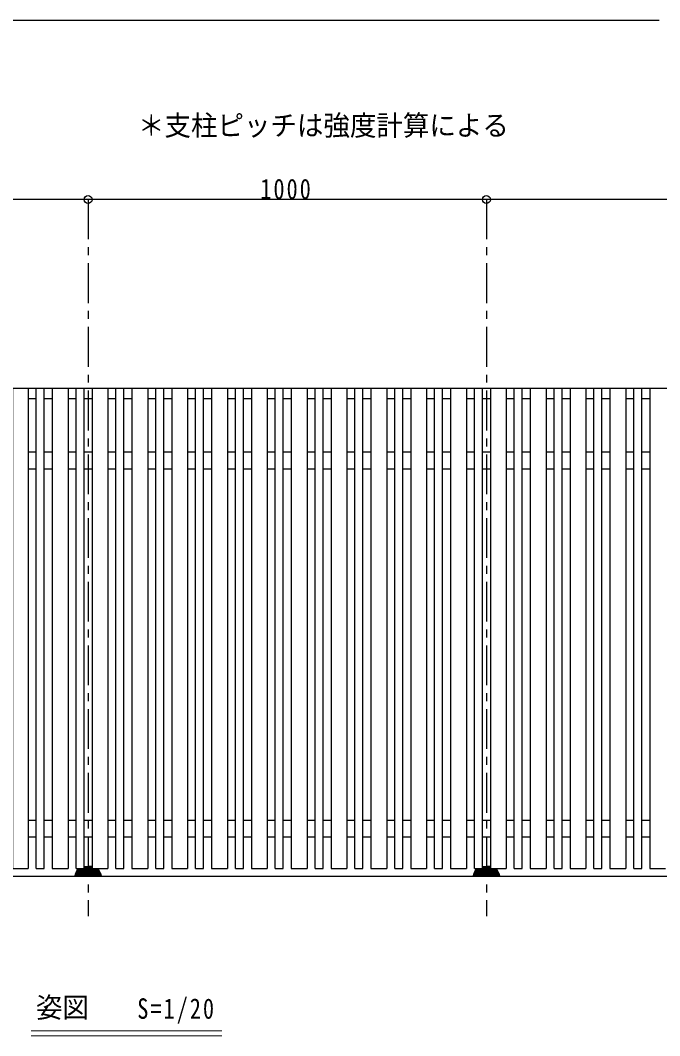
# Model space of a CAD drawing. Units: millimetres at full size, sheet at 1:5, with parts at other scales. Extents: x -1050 to 1050, y -742 to 742.
# Drawn here: x 302 to 704, y 45 to 682 of the extents above; entities that cross this region are included whole.
import ezdxf
from ezdxf.enums import TextEntityAlignment as Align

# ---------------------------------------------------------------- set-up
doc = ezdxf.new("R2010")
doc.units = ezdxf.units.MM
doc.header["$LTSCALE"] = 5
doc.linetypes.add('CHAIN1', pattern=[8, 5, -1, 1, -1])
doc.layers.add('0-9_文字', color=3, linetype='Continuous', lineweight=20)
doc.layers.add('1-5_図枠1_1', color=7, linetype='Continuous')
doc.layers.add('1-6_姿図', color=7, linetype='Continuous')
doc.styles.add('ＭＳ ゴシック', font='')
doc.styles.get('ＭＳ ゴシック').set_extended_font_data('MS Gothic')

# ---------------------------------------------------------------- blocks, each defined once
blk = doc.blocks.new('dimension_origin')
at = {"color": 0, "linetype": 'Continuous', "lineweight": -2}
blk.add_circle((0, 0), 1.25, dxfattribs=at)

msp = doc.modelspace()

# ---------------------------------------------------------------- linework, layer by layer
at = {"layer": '0-9_文字'}
for p, q in [((429.008, 48), (309.255, 48)), ((429.008, 45), (309.255, 45))]:
    msp.add_line(p, q, dxfattribs=at)
at = {"layer": '1-5_図枠1_1'}
msp.add_line((-990, 682.5), (703.535, 682.5), dxfattribs=at)
at = {"layer": '1-6_姿図'}
for p, q in [((345, 570), (95, 570)), ((595, 570), (345, 570)), ((845, 570), (595, 570)), ((872.5, 451.25), (-90, 451.25)), ((307.5, 451.25), (307.5, 150)), ((312.5, 150), (312.5, 451.25)), ((332.5, 451.25), (332.5, 150)), ((337.5, 150), (337.5, 451.25)), ((357.5, 451.25), (357.5, 150)), ((362.5, 150), (362.5, 451.25)), ((382.5, 451.25), (382.5, 150)), ((387.5, 150), (387.5, 451.25)), ((407.5, 451.25), (407.5, 150)), ((412.5, 150), (412.5, 451.25)), ((432.5, 451.25), (432.5, 150)), ((437.5, 150), (437.5, 451.25)), ((457.5, 451.25), (457.5, 150)), ((462.5, 150), (462.5, 451.25)), ((482.5, 451.25), (482.5, 150)), ((487.5, 150), (487.5, 451.25)), ((507.5, 451.25), (507.5, 150)), ((512.5, 150), (512.5, 451.25)), ((532.5, 451.25), (532.5, 150)), ((537.5, 150), (537.5, 451.25)), ((557.5, 451.25), (557.5, 150)), ((562.5, 150), (562.5, 451.25)), ((582.5, 451.25), (582.5, 150)), ((587.5, 150), (587.5, 451.25)), ((607.5, 451.25), (607.5, 150)), ((612.5, 150), (612.5, 451.25)), ((632.5, 451.25), (632.5, 150)), ((637.5, 150), (637.5, 451.25)), ((657.5, 451.25), (657.5, 150)), ((662.5, 150), (662.5, 451.25)), ((682.5, 451.25), (682.5, 150)), ((687.5, 150), (687.5, 451.25)), ((307.5, 445), (312.5, 445)), ((317.5, 445), (322.5, 445)), ((332.5, 445), (337.5, 445)), ((342.5, 445), (347.5, 445)), ((357.5, 445), (362.5, 445)), ((367.5, 445), (372.5, 445)), ((382.5, 445), (387.5, 445)), ((392.5, 445), (397.5, 445)), ((407.5, 445), (412.5, 445)), ((417.5, 445), (422.5, 445)), ((432.5, 445), (437.5, 445)), ((442.5, 445), (447.5, 445)), ((457.5, 445), (462.5, 445)), ((467.5, 445), (472.5, 445)), ((482.5, 445), (487.5, 445)), ((492.5, 445), (497.5, 445)), ((507.5, 445), (512.5, 445)), ((517.5, 445), (522.5, 445)), ((532.5, 445), (537.5, 445)), ((542.5, 445), (547.5, 445)), ((557.5, 445), (562.5, 445)), ((567.5, 445), (572.5, 445)), ((582.5, 445), (587.5, 445)), ((592.5, 445), (597.5, 445)), ((607.5, 445), (612.5, 445)), ((617.5, 445), (622.5, 445)), ((632.5, 445), (637.5, 445)), ((642.5, 445), (647.5, 445)), ((657.5, 445), (662.5, 445)), ((667.5, 445), (672.5, 445)), ((682.5, 445), (687.5, 445)), ((692.5, 445), (697.5, 445)), ((307.5, 411.5), (312.5, 411.5)), ((317.5, 411.5), (322.5, 411.5)), ((332.5, 411.5), (337.5, 411.5)), ((342.5, 411.5), (347.5, 411.5)), ((357.5, 411.5), (362.5, 411.5)), ((367.5, 411.5), (372.5, 411.5)), ((382.5, 411.5), (387.5, 411.5)), ((392.5, 411.5), (397.5, 411.5)), ((407.5, 411.5), (412.5, 411.5)), ((417.5, 411.5), (422.5, 411.5)), ((432.5, 411.5), (437.5, 411.5)), ((442.5, 411.5), (447.5, 411.5)), ((457.5, 411.5), (462.5, 411.5)), ((467.5, 411.5), (472.5, 411.5)), ((482.5, 411.5), (487.5, 411.5)), ((492.5, 411.5), (497.5, 411.5)), ((507.5, 411.5), (512.5, 411.5)), ((517.5, 411.5), (522.5, 411.5)), ((532.5, 411.5), (537.5, 411.5)), ((542.5, 411.5), (547.5, 411.5)), ((557.5, 411.5), (562.5, 411.5)), ((567.5, 411.5), (572.5, 411.5)), ((582.5, 411.5), (587.5, 411.5)), ((592.5, 411.5), (597.5, 411.5)), ((607.5, 411.5), (612.5, 411.5)), ((617.5, 411.5), (622.5, 411.5)), ((632.5, 411.5), (637.5, 411.5)), ((642.5, 411.5), (647.5, 411.5)), ((657.5, 411.5), (662.5, 411.5)), ((667.5, 411.5), (672.5, 411.5)), ((682.5, 411.5), (687.5, 411.5)), ((692.5, 411.5), (697.5, 411.5)), ((307.5, 401), (312.5, 401)), ((317.5, 401), (322.5, 401)), ((332.5, 401), (337.5, 401)), ((342.5, 401), (347.5, 401)), ((357.5, 401), (362.5, 401)), ((367.5, 401), (372.5, 401)), ((382.5, 401), (387.5, 401)), ((392.5, 401), (397.5, 401)), ((407.5, 401), (412.5, 401)), ((417.5, 401), (422.5, 401)), ((432.5, 401), (437.5, 401)), ((442.5, 401), (447.5, 401)), ((457.5, 401), (462.5, 401)), ((467.5, 401), (472.5, 401)), ((482.5, 401), (487.5, 401)), ((492.5, 401), (497.5, 401)), ((507.5, 401), (512.5, 401)), ((517.5, 401), (522.5, 401)), ((532.5, 401), (537.5, 401)), ((542.5, 401), (547.5, 401)), ((557.5, 401), (562.5, 401)), ((567.5, 401), (572.5, 401)), ((582.5, 401), (587.5, 401)), ((592.5, 401), (597.5, 401)), ((607.5, 401), (612.5, 401)), ((617.5, 401), (622.5, 401)), ((632.5, 401), (637.5, 401)), ((642.5, 401), (647.5, 401)), ((657.5, 401), (662.5, 401)), ((667.5, 401), (672.5, 401)), ((682.5, 401), (687.5, 401)), ((692.5, 401), (697.5, 401)), ((307.5, 180.25), (312.5, 180.25)), ((317.5, 180.25), (322.5, 180.25)), ((332.5, 180.25), (337.5, 180.25)), ((342.5, 180.25), (347.5, 180.25)), ((357.5, 180.25), (362.5, 180.25)), ((367.5, 180.25), (372.5, 180.25)), ((382.5, 180.25), (387.5, 180.25)), ((392.5, 180.25), (397.5, 180.25)), ((407.5, 180.25), (412.5, 180.25)), ((417.5, 180.25), (422.5, 180.25)), ((432.5, 180.25), (437.5, 180.25)), ((442.5, 180.25), (447.5, 180.25)), ((457.5, 180.25), (462.5, 180.25)), ((467.5, 180.25), (472.5, 180.25)), ((482.5, 180.25), (487.5, 180.25)), ((492.5, 180.25), (497.5, 180.25)), ((507.5, 180.25), (512.5, 180.25)), ((517.5, 180.25), (522.5, 180.25)), ((532.5, 180.25), (537.5, 180.25)), ((542.5, 180.25), (547.5, 180.25)), ((557.5, 180.25), (562.5, 180.25)), ((567.5, 180.25), (572.5, 180.25)), ((582.5, 180.25), (587.5, 180.25)), ((592.5, 180.25), (597.5, 180.25)), ((607.5, 180.25), (612.5, 180.25)), ((617.5, 180.25), (622.5, 180.25)), ((632.5, 180.25), (637.5, 180.25)), ((642.5, 180.25), (647.5, 180.25)), ((657.5, 180.25), (662.5, 180.25)), ((667.5, 180.25), (672.5, 180.25)), ((682.5, 180.25), (687.5, 180.25)), ((692.5, 180.25), (697.5, 180.25)), ((307.5, 169.75), (312.5, 169.75)), ((317.5, 169.75), (322.5, 169.75)), ((332.5, 169.75), (337.5, 169.75)), ((342.5, 169.75), (347.5, 169.75)), ((357.5, 169.75), (362.5, 169.75)), ((367.5, 169.75), (372.5, 169.75)), ((382.5, 169.75), (387.5, 169.75)), ((392.5, 169.75), (397.5, 169.75)), ((407.5, 169.75), (412.5, 169.75)), ((417.5, 169.75), (422.5, 169.75)), ((432.5, 169.75), (437.5, 169.75)), ((442.5, 169.75), (447.5, 169.75)), ((457.5, 169.75), (462.5, 169.75)), ((467.5, 169.75), (472.5, 169.75)), ((482.5, 169.75), (487.5, 169.75)), ((492.5, 169.75), (497.5, 169.75)), ((507.5, 169.75), (512.5, 169.75)), ((517.5, 169.75), (522.5, 169.75)), ((532.5, 169.75), (537.5, 169.75)), ((542.5, 169.75), (547.5, 169.75)), ((557.5, 169.75), (562.5, 169.75)), ((567.5, 169.75), (572.5, 169.75)), ((582.5, 169.75), (587.5, 169.75)), ((592.5, 169.75), (597.5, 169.75)), ((607.5, 169.75), (612.5, 169.75)), ((617.5, 169.75), (622.5, 169.75)), ((632.5, 169.75), (637.5, 169.75)), ((642.5, 169.75), (647.5, 169.75)), ((657.5, 169.75), (662.5, 169.75)), ((667.5, 169.75), (672.5, 169.75)), ((682.5, 169.75), (687.5, 169.75)), ((692.5, 169.75), (697.5, 169.75)), ((337.187, 147.014), (337.187, 146.599)), ((337.505, 147.76), (337.505, 147.407)), ((337.505, 147.407), (345, 147.407)), ((337.908, 148.524), (337.908, 148.2)), ((337.908, 148.2), (345, 148.2)), ((338.36, 149.001), (345, 149.001)), ((338.424, 149.302), (338.424, 149.001)), ((338.882, 149.8), (345, 149.8)), ((339.073, 150), (339.073, 149.8)), ((342.5, 151.25), (345, 151.25)), ((342.5, 150.6), (345, 150.6)), ((347.5, 151.25), (345, 151.25)), ((347.5, 150.6), (345, 150.6)), ((351.119, 149.8), (345, 149.8)), ((351.64, 149.001), (345, 149.001)), ((352.092, 148.2), (345, 148.2)), ((352.495, 147.407), (345, 147.407)), ((350.928, 150), (350.928, 149.8)), ((351.576, 149.302), (351.576, 149.001)), ((352.092, 148.524), (352.092, 148.2)), ((352.495, 147.76), (352.495, 147.407)), ((352.813, 147.014), (352.813, 146.599)), ((587.187, 147.014), (587.187, 146.599)), ((587.505, 147.76), (587.505, 147.407)), ((587.505, 147.407), (595, 147.407)), ((587.908, 148.524), (587.908, 148.2)), ((587.908, 148.2), (595, 148.2)), ((588.36, 149.001), (595, 149.001)), ((588.424, 149.302), (588.424, 149.001)), ((588.882, 149.8), (595, 149.8)), ((589.073, 150), (589.073, 149.8)), ((592.5, 151.25), (595, 151.25)), ((592.5, 150.6), (595, 150.6)), ((597.5, 151.25), (595, 151.25)), ((597.5, 150.6), (595, 150.6)), ((601.119, 149.8), (595, 149.8)), ((601.64, 149.001), (595, 149.001)), ((602.092, 148.2), (595, 148.2)), ((602.495, 147.407), (595, 147.407)), ((600.928, 150), (600.928, 149.8)), ((601.576, 149.302), (601.576, 149.001)), ((602.092, 148.524), (602.092, 148.2)), ((602.495, 147.76), (602.495, 147.407)), ((602.813, 147.014), (602.813, 146.599)), ((877.5, 145), (-90, 145)), ((336.75, 145.482), (336.75, 145)), ((336.941, 146.311), (336.941, 145.8)), ((336.941, 145.8), (345, 145.8)), ((337.187, 146.6), (345, 146.6)), ((352.813, 146.6), (345, 146.6)), ((353.059, 145.8), (345, 145.8)), ((353.059, 146.311), (353.059, 145.8)), ((353.25, 145.482), (353.25, 145)), ((586.75, 145.482), (586.75, 145)), ((586.941, 146.311), (586.941, 145.8)), ((586.941, 145.8), (595, 145.8)), ((587.187, 146.6), (595, 146.6)), ((602.813, 146.6), (595, 146.6)), ((603.059, 145.8), (595, 145.8)), ((603.059, 146.311), (603.059, 145.8)), ((603.25, 145.482), (603.25, 145))]:
    msp.add_line(p, q, dxfattribs=at)
at = {"layer": '1-6_姿図', "linetype": 'CHAIN1'}
for p, q in [((345, 570), (345, 120)), ((595, 570), (595, 120))]:
    msp.add_line(p, q, dxfattribs=at)
at = {"layer": '1-6_姿図'}
for points in [[(297.5, 451.25), (297.5, 150), (307.5, 150)], [(312.5, 150), (317.5, 150), (317.5, 451.25)], [(322.5, 451.25), (322.5, 150), (332.5, 150)], [(337.5, 150), (342.5, 150), (342.5, 451.25)], [(347.5, 451.25), (347.5, 150), (357.5, 150)], [(362.5, 150), (367.5, 150), (367.5, 451.25)], [(372.5, 451.25), (372.5, 150), (382.5, 150)], [(387.5, 150), (392.5, 150), (392.5, 451.25)], [(397.5, 451.25), (397.5, 150), (407.5, 150)], [(412.5, 150), (417.5, 150), (417.5, 451.25)], [(422.5, 451.25), (422.5, 150), (432.5, 150)], [(437.5, 150), (442.5, 150), (442.5, 451.25)], [(447.5, 451.25), (447.5, 150), (457.5, 150)], [(462.5, 150), (467.5, 150), (467.5, 451.25)], [(472.5, 451.25), (472.5, 150), (482.5, 150)], [(487.5, 150), (492.5, 150), (492.5, 451.25)], [(497.5, 451.25), (497.5, 150), (507.5, 150)], [(512.5, 150), (517.5, 150), (517.5, 451.25)], [(522.5, 451.25), (522.5, 150), (532.5, 150)], [(537.5, 150), (542.5, 150), (542.5, 451.25)], [(547.5, 451.25), (547.5, 150), (557.5, 150)], [(562.5, 150), (567.5, 150), (567.5, 451.25)], [(572.5, 451.25), (572.5, 150), (582.5, 150)], [(587.5, 150), (592.5, 150), (592.5, 451.25)], [(597.5, 451.25), (597.5, 150), (607.5, 150)], [(612.5, 150), (617.5, 150), (617.5, 451.25)], [(622.5, 451.25), (622.5, 150), (632.5, 150)], [(637.5, 150), (642.5, 150), (642.5, 451.25)], [(647.5, 451.25), (647.5, 150), (657.5, 150)], [(662.5, 150), (667.5, 150), (667.5, 451.25)], [(672.5, 451.25), (672.5, 150), (682.5, 150)], [(687.5, 150), (692.5, 150), (692.5, 451.25)], [(697.5, 451.25), (697.5, 150), (707.5, 150)]]:
    msp.add_lwpolyline(points, dxfattribs=at)
for centre, radius, start, end in [((337.556, 147.04), 0.37, 97.87545, 184.11221), ((337.92, 147.785), 0.415, 91.62275, 183.49063), ((338.373, 148.536), 0.466, 91.64474, 181.439), ((338.912, 149.312), 0.488, 86.57068, 181.25523), ((351.088, 149.312), 0.488, 358.74477, 93.42932), ((351.627, 148.536), 0.466, 358.561, 88.35526), ((352.081, 147.785), 0.415, 356.50937, 88.37725), ((352.444, 147.04), 0.37, 355.88779, 82.12455), ((587.556, 147.04), 0.37, 97.87545, 184.11221), ((587.92, 147.785), 0.415, 91.62275, 183.49063), ((588.373, 148.536), 0.466, 91.64474, 181.439), ((588.912, 149.312), 0.488, 86.57068, 181.25523), ((601.088, 149.312), 0.488, 358.74477, 93.42932), ((601.627, 148.536), 0.466, 358.561, 88.35526), ((602.081, 147.785), 0.415, 356.50937, 88.37725), ((602.444, 147.04), 0.37, 355.88779, 82.12455), ((337.114, 145.48), 0.364, 118.33625, 179.71056), ((337.244, 146.303), 0.303, 100.92102, 178.46143), ((352.756, 146.303), 0.303, 1.53857, 79.07898), ((352.886, 145.48), 0.364, 0.28944, 61.66375), ((587.114, 145.48), 0.364, 118.33625, 179.71056), ((587.244, 146.303), 0.303, 100.92102, 178.46143), ((602.756, 146.303), 0.303, 1.53857, 79.07898), ((602.886, 145.48), 0.364, 0.28944, 61.66375)]:
    msp.add_arc(centre, radius, start, end, dxfattribs=at)

# ---------------------------------------------------------------- block references
at = {"layer": '1-6_姿図', "xscale": 2, "yscale": 2, "rotation": 180}
for p in [(345, 570), (595, 570)]:
    msp.add_blockref('dimension_origin', p, dxfattribs=at)
at = {"layer": '1-6_姿図', "xscale": 2, "yscale": 2}
for p in [(345, 570), (595, 570)]:
    msp.add_blockref('dimension_origin', p, dxfattribs=at)

# ---------------------------------------------------------------- texts
at = {"layer": '0-9_文字', "style": 'ＭＳ ゴシック', "width": 0.95}
for s, p in [('＊支柱ピッチは強度計算による', (376.373, 606.251)), ('姿図', (312.321, 52.481))]:
    msp.add_text(s, height=12.83, dxfattribs=at).set_placement(p, align=Align.BOTTOM_LEFT)
at = {"layer": '0-9_文字', "insert": (375.914, 52.481), "char_height": 12.83, "attachment_point": 7, "style": 'ＭＳ ゴシック'}
msp.add_mtext('\\T1.18;\\W0.8;S=1/20', dxfattribs=at)
at = {"layer": '1-6_姿図', "insert": (453.125, 570), "char_height": 12.83, "attachment_point": 7, "style": 'ＭＳ ゴシック'}
msp.add_mtext('\\T1.18;\\W0.8;1000', dxfattribs=at)

doc.saveas('drawing.dxf')
